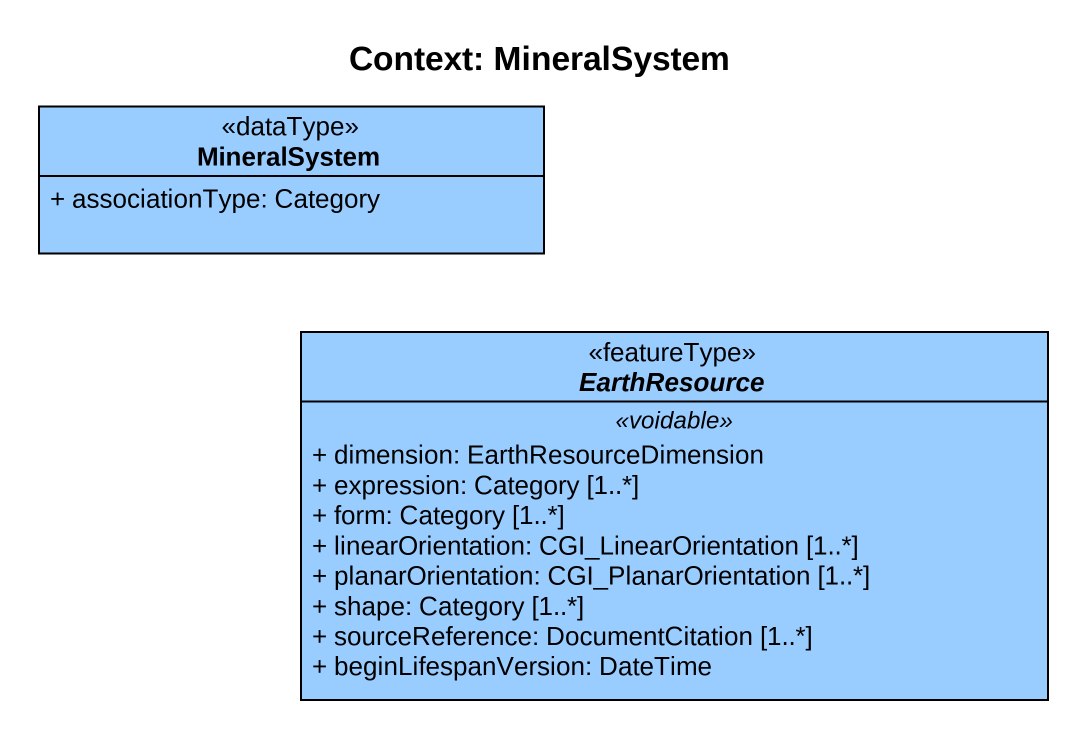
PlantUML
@startuml
title Context: MineralSystem
hide circle
hide empty members
skinparam classAttributeIconSize 0
class MineralSystem <<dataType>> #99CCFF {
  + associationType: Category
}
abstract class EarthResource <<featureType>> #99CCFF {
  .. <<voidable>> ..
  + dimension: EarthResourceDimension
  + expression: Category [1..*]
  + form: Category [1..*]
  + linearOrientation: CGI_LinearOrientation [1..*]
  + planarOrientation: CGI_PlanarOrientation [1..*]
  + shape: Category [1..*]
  + sourceReference: DocumentCitation [1..*]
  + beginLifespanVersion: DateTime
}
@enduml
